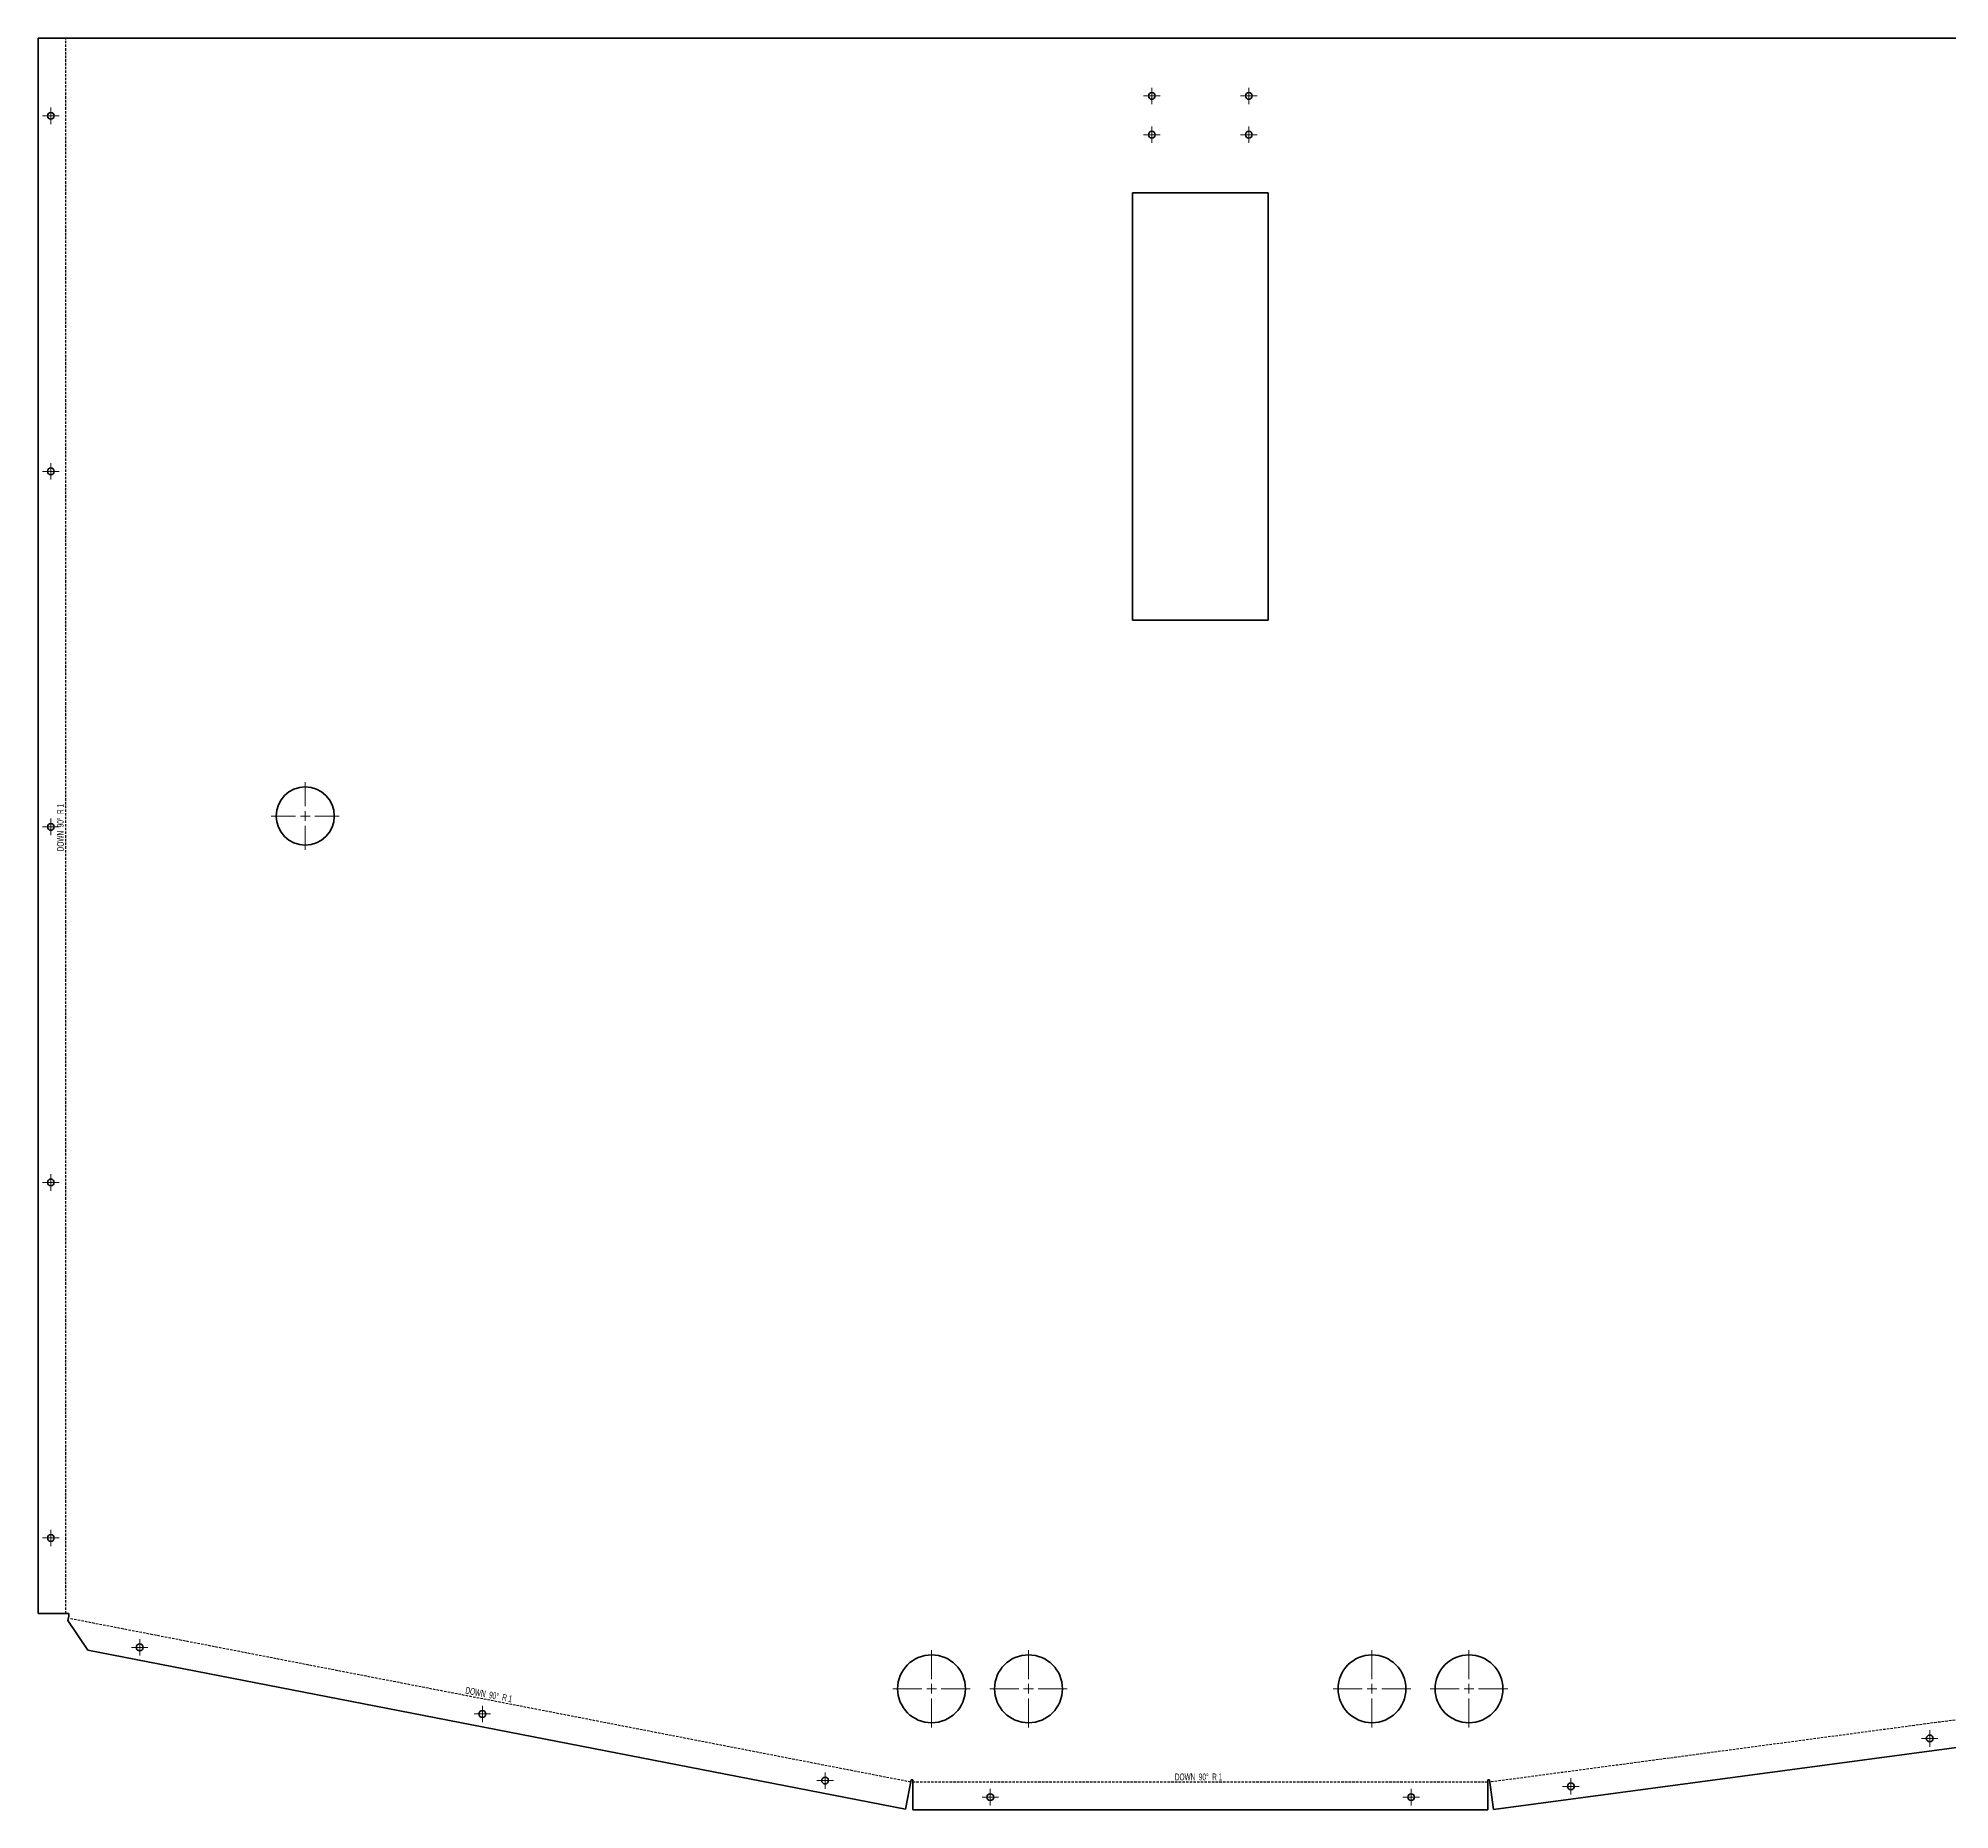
# Model space of a CAD drawing. Header units: millimetres. Extents: x -3359 to 1214, y -1370 to 795.
# Drawn here: x -1597 to -611, y -186 to 728 of the extents above; entities that cross this region are included whole.
import ezdxf

# ---------------------------------------------------------------- set-up
doc = ezdxf.new("R2010")
doc.units = ezdxf.units.MM
doc.linetypes.add('HIDDEN', pattern=[1.905, 1.27, -0.635])
doc.styles.add('SLDTEXTSTYLE0', font='TXT', dxfattribs={"width": 0.5675})

# ---------------------------------------------------------------- blocks, each defined once
blk = doc.blocks.new('SW_CENTERMARKSYMBOL_0')
at = {"color": 0, "linetype": 'Continuous', "lineweight": 18}
for p, q in [((0, 5), (0, 20)), ((-5, 0), (-20, 0)), ((0, 0), (-2.5, 0)), ((0, 0), (0, 2.5)), ((0, 0), (0, -2.5)), ((0, 0), (2.5, 0)), ((5, 0), (20, 0)), ((0, -5), (0, -20))]:
    blk.add_line(p, q, dxfattribs=at)
blk = doc.blocks.new('SW_CENTERMARKSYMBOL_1')
at = {"color": 0, "linetype": 'Continuous', "lineweight": 18}
for p, q in [((0, 5), (0, 20)), ((-5, 0), (-20, 0)), ((0, 0), (-2.5, 0)), ((0, 0), (0, 2.5)), ((0, 0), (0, -2.5)), ((0, 0), (2.5, 0)), ((5, 0), (20, 0)), ((0, -5), (0, -20))]:
    blk.add_line(p, q, dxfattribs=at)
blk = doc.blocks.new('SW_CENTERMARKSYMBOL_2')
at = {"color": 0, "linetype": 'Continuous', "lineweight": 18}
for p, q in [((0, 5), (0, 17.5)), ((-5, 0), (-17.5, 0)), ((0, 0), (-2.5, 0)), ((0, 0), (0, 2.5)), ((0, 0), (0, -2.5)), ((0, 0), (2.5, 0)), ((5, 0), (17.5, 0)), ((0, -5), (0, -17.5))]:
    blk.add_line(p, q, dxfattribs=at)
blk = doc.blocks.new('SW_CENTERMARKSYMBOL_3')
at = {"color": 0, "linetype": 'Continuous', "lineweight": 18}
for p, q in [((0, 5), (0, 20)), ((-5, 0), (-20, 0)), ((0, 0), (-2.5, 0)), ((0, 0), (0, 2.5)), ((0, 0), (0, -2.5)), ((0, 0), (2.5, 0)), ((5, 0), (20, 0)), ((0, -5), (0, -20))]:
    blk.add_line(p, q, dxfattribs=at)
blk = doc.blocks.new('SW_CENTERMARKSYMBOL_4')
at = {"color": 0, "linetype": 'Continuous', "lineweight": 18}
for p, q in [((0, 5), (0, 20)), ((-5, 0), (-20, 0)), ((0, 0), (-2.5, 0)), ((0, 0), (0, 2.5)), ((0, 0), (0, -2.5)), ((0, 0), (2.5, 0)), ((5, 0), (20, 0)), ((0, -5), (0, -20))]:
    blk.add_line(p, q, dxfattribs=at)
blk = doc.blocks.new('SW_CENTERMARKSYMBOL_5')
at = {"color": 0, "linetype": 'Continuous', "lineweight": 18}
for p, q in [((-2.5, 0), (-4.25, 0)), ((0, 0), (-2.5, 0)), ((0, 2.5), (0, 4.25)), ((0, 0), (0, 2.5)), ((0, 0), (0, -2.5)), ((0, 0), (2.5, 0)), ((2.5, 0), (4.25, 0)), ((0, -2.5), (0, -4.25))]:
    blk.add_line(p, q, dxfattribs=at)
blk = doc.blocks.new('SW_CENTERMARKSYMBOL_6')
at = {"color": 0, "linetype": 'Continuous', "lineweight": 18}
for p, q in [((-2.5, 0), (-4.25, 0)), ((0, 0), (-2.5, 0)), ((0, 2.5), (0, 4.25)), ((0, 0), (0, 2.5)), ((0, 0), (0, -2.5)), ((0, 0), (2.5, 0)), ((2.5, 0), (4.25, 0)), ((0, -2.5), (0, -4.25))]:
    blk.add_line(p, q, dxfattribs=at)
blk = doc.blocks.new('SW_CENTERMARKSYMBOL_7')
at = {"color": 0, "linetype": 'Continuous', "lineweight": 18}
for p, q in [((-2.5, 0), (-4.25, 0)), ((0, 0), (-2.5, 0)), ((0, 2.5), (0, 4.25)), ((0, 0), (0, 2.5)), ((0, 0), (0, -2.5)), ((0, 0), (2.5, 0)), ((2.5, 0), (4.25, 0)), ((0, -2.5), (0, -4.25))]:
    blk.add_line(p, q, dxfattribs=at)
blk = doc.blocks.new('SW_CENTERMARKSYMBOL_8')
at = {"color": 0, "linetype": 'Continuous', "lineweight": 18}
for p, q in [((-2.5, 0), (-4.25, 0)), ((0, 0), (-2.5, 0)), ((0, 2.5), (0, 4.25)), ((0, 0), (0, 2.5)), ((0, 0), (0, -2.5)), ((0, 0), (2.5, 0)), ((2.5, 0), (4.25, 0)), ((0, -2.5), (0, -4.25))]:
    blk.add_line(p, q, dxfattribs=at)
blk = doc.blocks.new('SW_CENTERMARKSYMBOL_9')
at = {"color": 0, "linetype": 'Continuous', "lineweight": 18}
for p, q in [((-2.5, 0), (-4.25, 0)), ((0, 0), (-2.5, 0)), ((0, 2.5), (0, 4.25)), ((0, 0), (0, 2.5)), ((0, 0), (0, -2.5)), ((0, 0), (2.5, 0)), ((2.5, 0), (4.25, 0)), ((0, -2.5), (0, -4.25))]:
    blk.add_line(p, q, dxfattribs=at)
blk = doc.blocks.new('SW_CENTERMARKSYMBOL_10')
at = {"color": 0, "linetype": 'Continuous', "lineweight": 18}
for p, q in [((-2.5, 0), (-4.25, 0)), ((0, 0), (-2.5, 0)), ((0, 2.5), (0, 4.25)), ((0, 0), (0, 2.5)), ((0, 0), (0, -2.5)), ((0, 0), (2.5, 0)), ((2.5, 0), (4.25, 0)), ((0, -2.5), (0, -4.25))]:
    blk.add_line(p, q, dxfattribs=at)
blk = doc.blocks.new('SW_CENTERMARKSYMBOL_11')
at = {"color": 0, "linetype": 'Continuous', "lineweight": 18}
for p, q in [((-2.5, 0), (-4.25, 0)), ((0, 0), (-2.5, 0)), ((0, 2.5), (0, 4.25)), ((0, 0), (0, 2.5)), ((0, 0), (0, -2.5)), ((0, 0), (2.5, 0)), ((2.5, 0), (4.25, 0)), ((0, -2.5), (0, -4.25))]:
    blk.add_line(p, q, dxfattribs=at)
blk = doc.blocks.new('SW_CENTERMARKSYMBOL_12')
at = {"color": 0, "linetype": 'Continuous', "lineweight": 18}
for p, q in [((-2.5, 0), (-4.25, 0)), ((0, 0), (-2.5, 0)), ((0, 2.5), (0, 4.25)), ((0, 0), (0, 2.5)), ((0, 0), (0, -2.5)), ((0, 0), (2.5, 0)), ((2.5, 0), (4.25, 0)), ((0, -2.5), (0, -4.25))]:
    blk.add_line(p, q, dxfattribs=at)
blk = doc.blocks.new('SW_CENTERMARKSYMBOL_13')
at = {"color": 0, "linetype": 'Continuous', "lineweight": 18}
for p, q in [((-2.5, 0), (-4.25, 0)), ((0, 0), (-2.5, 0)), ((0, 2.5), (0, 4.25)), ((0, 0), (0, 2.5)), ((0, 0), (0, -2.5)), ((0, 0), (2.5, 0)), ((2.5, 0), (4.25, 0)), ((0, -2.5), (0, -4.25))]:
    blk.add_line(p, q, dxfattribs=at)
blk = doc.blocks.new('SW_CENTERMARKSYMBOL_19')
at = {"color": 0, "linetype": 'Continuous', "lineweight": 18}
for p, q in [((-2.5, 0), (-4.25, 0)), ((0, 0), (-2.5, 0)), ((0, 2.5), (0, 4.25)), ((0, 0), (0, 2.5)), ((0, 0), (0, -2.5)), ((0, 0), (2.5, 0)), ((2.5, 0), (4.25, 0)), ((0, -2.5), (0, -4.25))]:
    blk.add_line(p, q, dxfattribs=at)
blk = doc.blocks.new('SW_CENTERMARKSYMBOL_22')
at = {"color": 0, "linetype": 'Continuous', "lineweight": 18}
for p, q in [((-2.5, 0), (-4.25, 0)), ((0, 0), (-2.5, 0)), ((0, 2.5), (0, 4.25)), ((0, 0), (0, 2.5)), ((0, 0), (0, -2.5)), ((0, 0), (2.5, 0)), ((2.5, 0), (4.25, 0)), ((0, -2.5), (0, -4.25))]:
    blk.add_line(p, q, dxfattribs=at)
blk = doc.blocks.new('SW_CENTERMARKSYMBOL_23')
at = {"color": 0, "linetype": 'Continuous', "lineweight": 18}
for p, q in [((-2.5, 0), (-4.25, 0)), ((0, 0), (-2.5, 0)), ((0, 2.5), (0, 4.25)), ((0, 0), (0, 2.5)), ((0, 0), (0, -2.5)), ((0, 0), (2.5, 0)), ((2.5, 0), (4.25, 0)), ((0, -2.5), (0, -4.25))]:
    blk.add_line(p, q, dxfattribs=at)
blk = doc.blocks.new('SW_CENTERMARKSYMBOL_24')
at = {"color": 0, "linetype": 'Continuous', "lineweight": 18}
for p, q in [((-2.5, 0), (-4.25, 0)), ((0, 0), (-2.5, 0)), ((0, 2.5), (0, 4.25)), ((0, 0), (0, 2.5)), ((0, 0), (0, -2.5)), ((0, 0), (2.5, 0)), ((2.5, 0), (4.25, 0)), ((0, -2.5), (0, -4.25))]:
    blk.add_line(p, q, dxfattribs=at)
blk = doc.blocks.new('SW_CENTERMARKSYMBOL_25')
at = {"color": 0, "linetype": 'Continuous', "lineweight": 18}
for p, q in [((-2.5, 0), (-4.25, 0)), ((0, 0), (-2.5, 0)), ((0, 2.5), (0, 4.25)), ((0, 0), (0, 2.5)), ((0, 0), (0, -2.5)), ((0, 0), (2.5, 0)), ((2.5, 0), (4.25, 0)), ((0, -2.5), (0, -4.25))]:
    blk.add_line(p, q, dxfattribs=at)
blk = doc.blocks.new('SW_CENTERMARKSYMBOL_26')
at = {"color": 0, "linetype": 'Continuous', "lineweight": 18}
for p, q in [((-2.5, 0), (-4.25, 0)), ((0, 0), (-2.5, 0)), ((0, 2.5), (0, 4.25)), ((0, 0), (0, 2.5)), ((0, 0), (0, -2.5)), ((0, 0), (2.5, 0)), ((2.5, 0), (4.25, 0)), ((0, -2.5), (0, -4.25))]:
    blk.add_line(p, q, dxfattribs=at)
blk = doc.blocks.new('SW_CENTERMARKSYMBOL_27')
at = {"color": 0, "linetype": 'Continuous', "lineweight": 18}
for p, q in [((-2.5, 0), (-4.25, 0)), ((0, 0), (-2.5, 0)), ((0, 2.5), (0, 4.25)), ((0, 0), (0, 2.5)), ((0, 0), (0, -2.5)), ((0, 0), (2.5, 0)), ((2.5, 0), (4.25, 0)), ((0, -2.5), (0, -4.25))]:
    blk.add_line(p, q, dxfattribs=at)

msp = doc.modelspace()

# ---------------------------------------------------------------- linework, layer by layer
at = {"color": 7, "linetype": 'Continuous', "lineweight": 35}
for p, q in [((-1596.98, 727.55), (-1596.98, -84.68)), ((-1581.63, 727.55), (-1596.98, 727.55)), ((-214.25, 727.55), (-1581.63, 727.55)), ((-1032.82, 647.8), (-962.82, 647.8)), ((-1032.82, 427.55), (-1032.82, 647.8)), ((-962.82, 647.8), (-962.82, 427.55)), ((-962.82, 427.55), (-1032.82, 427.55)), ((-1596.98, -84.68), (-1583.98, -84.68)), ((-1583.98, -84.68), (-1581.26, -84.68)), ((-1581.26, -85.95), (-1581.71, -88.26)), ((-1571.43, -103.5), (-1581.71, -88.26)), ((-1581.26, -84.68), (-1581.26, -85.95)), ((-1571.43, -103.5), (-1149.84, -185.45)), ((-846.72, -185.62), (-225.06, -102.67)), ((-1149.84, -185.45), (-1146.91, -170.38)), ((-1146.91, -170.38), (-1146.51, -170.45)), ((-1146.51, -170.45), (-1146.1, -170.45)), ((-1146.1, -170.45), (-1146.1, -185.81)), ((-849.62, -170.45), (-849.19, -170.45)), ((-849.62, -185.81), (-849.62, -170.45)), ((-849.19, -170.45), (-848.75, -170.4)), ((-848.75, -170.4), (-846.72, -185.62)), ((-1146.1, -185.81), (-849.62, -185.81))]:
    msp.add_line(p, q, dxfattribs=at)
at = {"color": 7, "linetype": 'HIDDEN'}
for p, q in [((-1582.81, -84.68), (-1582.81, 727.55)), ((-1147.13, -171.53), (-1581.49, -87.1)), ((-214.05, -86.9), (-848.6, -171.56)), ((-849.62, -171.63), (-1146.1, -171.63))]:
    msp.add_line(p, q, dxfattribs=at)
at = {"color": 7, "linetype": 'Continuous', "lineweight": 35}
for centre, radius in [((-1022.82, 697.8), 1.75), ((-972.82, 697.8), 1.75), ((-1590.48, 687.55), 1.75), ((-1022.82, 677.8), 1.75), ((-972.82, 677.8), 1.75), ((-1590.48, 504.24), 1.75), ((-1459.32, 326.55), 15), ((-1590.48, 320.93), 1.75), ((-1590.48, 137.63), 1.75), ((-1590.48, -45.68), 1.75), ((-1544.67, -102.08), 1.75), ((-1136.41, -123.45), 17.5), ((-1086.41, -123.45), 17.5), ((-909.32, -123.45), 17.5), ((-859.32, -123.45), 17.5), ((-1367.98, -136.43), 1.75), ((-621.75, -149.04), 1.75), ((-1191.28, -170.77), 1.75), ((-806.77, -173.73), 1.75), ((-1106.12, -179.31), 1.75), ((-889.12, -179.31), 1.75)]:
    msp.add_circle(centre, radius, dxfattribs=at)

# ---------------------------------------------------------------- block references
at = {"color": 7, "linetype": 'Continuous', "lineweight": 18}
for name, p in [('SW_CENTERMARKSYMBOL_5', (-1022.82, 697.8)), ('SW_CENTERMARKSYMBOL_7', (-972.82, 697.8)), ('SW_CENTERMARKSYMBOL_10', (-1590.48, 687.55)), ('SW_CENTERMARKSYMBOL_6', (-1022.82, 677.8)), ('SW_CENTERMARKSYMBOL_8', (-972.82, 677.8)), ('SW_CENTERMARKSYMBOL_9', (-1590.48, 504.24)), ('SW_CENTERMARKSYMBOL_2', (-1459.32, 326.55)), ('SW_CENTERMARKSYMBOL_12', (-1590.48, 320.93)), ('SW_CENTERMARKSYMBOL_13', (-1590.48, 137.63)), ('SW_CENTERMARKSYMBOL_11', (-1590.48, -45.68)), ('SW_CENTERMARKSYMBOL_27', (-1544.67, -102.08)), ('SW_CENTERMARKSYMBOL_1', (-1136.41, -123.45)), ('SW_CENTERMARKSYMBOL_4', (-1086.41, -123.45)), ('SW_CENTERMARKSYMBOL_3', (-909.32, -123.45)), ('SW_CENTERMARKSYMBOL_0', (-859.32, -123.45)), ('SW_CENTERMARKSYMBOL_26', (-1367.98, -136.43)), ('SW_CENTERMARKSYMBOL_19', (-621.75, -149.04)), ('SW_CENTERMARKSYMBOL_25', (-1191.28, -170.77)), ('SW_CENTERMARKSYMBOL_24', (-1106.12, -179.31)), ('SW_CENTERMARKSYMBOL_23', (-889.12, -179.31)), ('SW_CENTERMARKSYMBOL_22', (-806.77, -173.73))]:
    msp.add_blockref(name, p, dxfattribs=at)

# ---------------------------------------------------------------- texts
at = {"color": 7, "linetype": 'Continuous', "lineweight": 0, "char_height": 3.5, "attachment_point": 2, "style": 'SLDTEXTSTYLE0'}
for insert, rotation in [((-1587.32, 320.56), 90), ((-1364.31, -124.71), 349)]:
    msp.add_mtext('DOWN  90°  R 1', dxfattribs=dict(at, insert=insert, rotation=rotation))
at = {"color": 7, "linetype": 'Continuous', "lineweight": 0, "insert": (-998.74, -167.11), "char_height": 3.5, "attachment_point": 2, "style": 'SLDTEXTSTYLE0'}
msp.add_mtext('DOWN  90°  R 1', dxfattribs=at)

doc.saveas('drawing.dxf')
